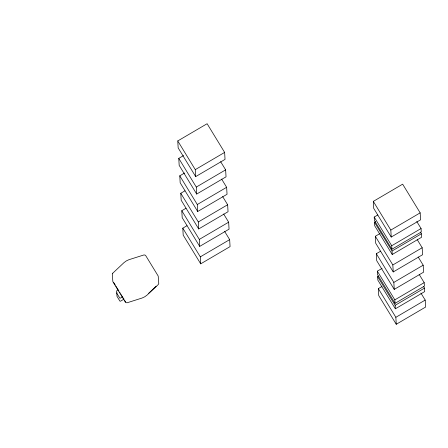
<?xml version="1.0" encoding="UTF-8"?>
<svg xmlns="http://www.w3.org/2000/svg" width="448" height="448" viewBox="0 0 448 448"><rect width="100%" height="100%" fill="white"/><g stroke="black" fill="none" stroke-linecap="round" stroke-linejoin="round"><path stroke-width="0.67" d="M116.962 292.779L116.816 293.35L119.974 298.295L122.702 296.839M148.719 293.222L156.083 286.278M117.813 289.822L116.648 290.954L116.984 296.318L119.885 301.073L120.473 301.213L124.074 299.102M177.766 140.941L207.116 123.721L224.633 152.41L225.036 159.387L195.686 176.607L178.17 147.918L177.766 140.941L195.283 169.63L195.686 176.607M220.634 161.661L225.635 169.854L226.038 176.831L196.694 194.051L179.178 165.362L178.774 158.385L183.568 155.574M221.637 179.105L226.643 187.298L227.046 194.281L197.697 211.495L180.18 182.806L179.782 175.829L184.57 173.018M195.283 169.63L224.633 152.41M222.645 196.549L227.651 204.747L228.049 211.725L198.705 228.939L181.188 200.25L180.785 193.273L184.979 190.814M196.694 194.051L196.291 187.074L225.635 169.854M223.653 213.993L228.654 222.191L229.057 229.169L199.707 246.389L182.196 217.7L181.793 210.717L185.987 208.258M197.697 211.495L197.294 204.518L226.643 187.298M224.655 231.437L229.662 239.635L230.065 246.613L200.715 263.833L183.198 235.144L182.795 228.166L186.99 225.702M198.705 228.939L198.302 221.962L227.651 204.747M199.707 246.389L199.31 239.406L228.654 222.191M200.715 263.833L200.312 256.855L229.662 239.635M373.307 201.387L402.651 184.167L420.168 212.856L420.571 219.834L391.222 237.054L373.71 208.365L373.307 201.387L390.818 230.076L391.222 237.054M416.78 221.502L421.07 228.53L421.271 232.019L391.927 249.234L374.41 220.545L374.209 217.056L377.804 214.95M420.302 232.036L421.378 233.794L421.579 237.283L392.23 254.498L374.713 225.809L374.511 222.32L375.71 221.62M417.178 239.551L422.178 247.75L422.582 254.727L393.238 271.942L375.721 243.253L375.318 236.275L380.111 233.464M390.818 230.076L420.168 212.856M418.18 256.995L423.186 265.194L423.59 272.171L394.24 289.391L376.723 260.702L376.326 253.719L380.514 251.261M391.927 249.234L391.726 245.745L421.07 228.53M392.23 254.498L392.028 251.009L421.378 233.794M419.188 274.439L424.194 282.638L424.39 286.126L395.046 303.346L377.53 274.658L377.328 271.169L382.122 268.358M393.238 271.942L392.834 264.964L422.178 247.75M423.433 286.345L424.508 288.098L424.71 291.586L395.36 308.806L377.843 280.118L377.642 276.629L378.84 275.923M420.907 293.054L425.197 300.082L425.6 307.059L396.25 324.279L378.739 295.59L378.336 288.613L381.931 286.502M394.24 289.391L393.837 282.408L423.186 265.194M395.046 303.346L394.845 299.858L424.194 282.638M395.36 308.806L395.158 305.318L424.508 288.098M396.25 324.279L395.853 317.302L425.197 300.082M374.209 217.056L391.726 245.745M374.511 222.32L392.028 251.009M375.318 236.275L392.834 264.964M376.326 253.719L393.837 282.408M377.328 271.169L394.845 299.858M377.642 276.629L395.158 305.318M378.336 288.613L395.853 317.302M178.774 158.385L196.291 187.074M179.782 175.829L197.294 204.518M180.785 193.273L198.302 221.962M181.793 210.717L199.31 239.406M182.795 228.166L200.312 256.855M113.546 282.246L115.321 285.152M116.032 286.317L118.877 290.97M119.582 292.135L120.294 293.3M121.005 294.465L123.85 299.118M124.561 300.283L125.625 302.03M112.762 273.213L112.286 274.17L112.857 281.663L125.289 302.03L126.134 302.697L127.221 302.742L142.122 298.015L144.704 296.811L147.006 295.154L158.295 284.508L158.771 283.55L158.2 276.052L145.762 255.685L144.922 255.018L143.836 254.979L128.934 259.7L126.353 260.904L124.051 262.567L112.762 273.213"/></g></svg>
